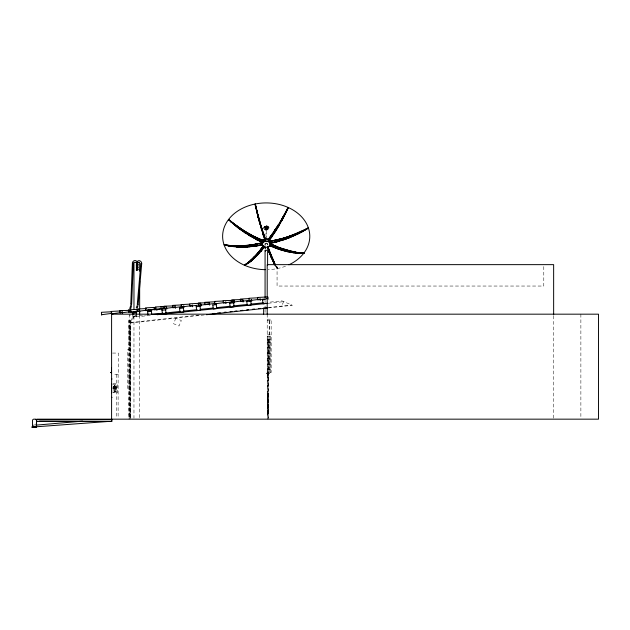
<?xml version="1.0" encoding="UTF-8"?>
<svg xmlns="http://www.w3.org/2000/svg" width="630" height="630" viewBox="0 0 630 630"><rect width="100%" height="100%" fill="white"/><g stroke="black" fill="none" stroke-linecap="round" stroke-linejoin="round"><path stroke-width="0.47" stroke-dasharray="3.15 2.36" d="M114.345 391.836C111.786 385.899 118.424 385.891 115.731 391.836M114.92 385.458L114.266 385.843L115.03 385.78M113.502 388.253L114.306 386.08L116.377 386.481L115.55 388.686L113.479 388.285L113.928 387.214M114.526 387.765C114.203 389.505 112.77 387.907 113.345 388.277M113.211 388.639L113.605 387.773M114.219 388.529C114.912 387.639 116.455 388.56 116.377 386.481M115.203 386.277C115.266 384.607 113.644 386.741 114.274 386.143M114.353 388.238C111.455 389.986 113.597 384.867 115.314 385.977C113.92 388.419 116.038 388.411 114.936 391.836M113.313 388.403L113.754 387.3M114.258 387.466L114.534 388.056M115.904 388.033L116.18 387.592M116.18 387.749L115.164 386.993L114.471 387.891M265.978 236.258L265.978 228.249L266.474 228.099L266.774 238.116M266.766 228.28L265.994 228.28M115.739 388.182C114.629 388.387 116.211 387.82 115.55 388.686M113.794 386.143L112.825 388.403M115.644 388.19L114.321 388.293L114.502 387.915M115.274 386.103L114.999 386.781M114.124 386.466C114.581 385.363 113.416 388.222 114.156 386.489M147.979 314.803L132.954 316.37L130.315 322.568L199.749 315M283.626 301.565L281.626 306.267L282.012 306.432M113.707 387.544L114.054 386.607M114.014 386.71L114.487 385.859M115.022 386.607L115.195 386.198M114.636 391.75L114.621 387.6L114.747 388.151M115.235 391.836C114.195 384.024 116.259 389.238 115.077 388.041M267.6 394.994L268.396 394.23M267.6 396.53L268.396 395.766M267.6 398.065L268.396 397.302M267.6 399.601L268.396 398.837M267.6 401.129L268.396 400.365M267.6 402.664L268.396 401.901M267.6 404.184L268.396 403.42M267.6 405.72L268.396 404.956M267.6 407.256L268.396 406.492M267.6 408.791L268.396 408.019M267.6 410.319L268.396 409.555M267.6 411.855L268.396 411.091M267.6 413.39L268.396 412.626M267.6 414.918L268.396 414.154M114.321 387.316L114.936 387.017M114.526 388.198L115.369 388.19M276.224 266.38L275.79 266.041A75.639 12.687 78.5 0 0 277.428 268.719L277.019 267.372M276.247 266.474L276.184 265.931L277.263 267.829L275.83 266.112L277.806 268.64M268.207 307.542L291.682 304.983M204.191 314.961L131.237 322.962L133.71 317.126L133.465 314.756M268.396 307.928L292.407 305.298L281.957 300.856L268.144 302.298M132.954 316.37L136.678 315.984M150.286 315.417L133.032 317.197L132.788 314.827M268.23 303.258L283.831 301.652M33.894 424.99L35.855 424.841M115.243 388.214L114.81 388.198M268.372 398.459L267.6 398.459L268.396 398.436M266.12 226.17L266.734 226.17M264.695 226.556L265.931 226.556M266.12 226.658L266.734 226.658M264.695 227.273L265.931 227.273M129.52 315.465L130.363 315.465M267.207 319.19L271.168 319.19L271.168 372.519L267.207 372.519M267.207 320.757L271.168 320.757M128.866 321.3L130.371 321.3M128.866 325.009L130.371 325.009M128.866 326.198L130.371 326.198M129.221 328.435L130.008 328.435L130.008 419.163M128.866 329.899L130.371 329.899M128.866 331.089L130.371 331.089M128.866 334.79L130.371 334.79M267.207 334.869L271.168 334.869M128.866 335.979L130.371 335.979M267.207 336.444L271.168 336.444M267.23 339.523L268.49 339.523L268.49 418.178M128.866 339.688L130.371 339.688M268.002 339.72L270.38 339.72M267.6 339.924L268.49 339.924M267.23 340.318L267.695 340.318M128.866 340.877L130.371 340.877M267.6 343.917L268.396 343.917M128.866 344.579L130.371 344.579M128.866 345.768L130.371 345.768M130.371 349.469L127.732 349.469L127.732 388.615L130.371 388.615M128.866 350.658L130.371 350.658M267.6 351.839L268.396 351.839M267.6 352.241L268.396 352.241M112.557 353.068L118.338 353.068L118.338 374.488L112.557 374.488M128.866 354.367L130.371 354.367M128.866 355.548L130.371 355.548M128.866 359.257L130.371 359.257M267.6 360.163L268.396 360.163M128.866 360.447L130.371 360.447M267.6 360.557L268.396 360.557M128.866 364.148L130.371 364.148M128.866 365.337L130.371 365.337M267.6 368.479L268.396 368.479M267.6 368.873L268.396 368.873M128.866 369.038L130.371 369.038M268.002 369.243L270.38 369.243M128.866 370.227L130.371 370.227M267.317 371.661L267.356 376.417M268.514 372.921L269.27 372.921L269.27 373.519L268.514 373.519M267.317 372.944L266.561 373.448M269.278 373.015L269.278 373.425M267.317 373.551L266.569 373.551L266.569 372.944M128.866 373.936L130.371 373.936M267.317 374.48L267.317 375.315M268.514 374.448L268.514 375.283M128.866 375.126L130.371 375.126M267.6 376.803L268.396 376.803M267.6 377.197L268.396 377.197M268.49 377.803L268.49 381.764M128.866 378.827L130.371 378.827M128.866 380.016L130.371 380.016M112.927 383.583L117.337 383.583L117.337 392.773L112.927 392.773M128.866 383.717L130.371 383.717M112.738 384.284L117.337 384.284M128.866 384.906L130.371 384.906M267.6 385.119L268.396 385.119M267.6 385.513L268.396 385.513M128.866 389.805L130.371 389.805M112.738 392.096L117.337 392.096M128.866 393.506L130.371 393.506M267.6 393.443L268.396 393.443M267.6 393.852L268.396 393.837M128.866 394.695L130.371 394.695M267.624 395.372L268.396 395.372M267.6 395.388L268.372 395.388M267.6 396.924L268.396 396.908M128.866 398.396L130.371 398.396M128.866 399.585L130.371 399.585M267.6 399.995L268.396 399.971M267.6 401.523L268.396 401.507M267.6 403.05L268.396 403.027M128.866 403.294L130.371 403.294M128.866 404.484L130.371 404.484M268.396 404.562L267.624 404.562L268.372 404.578M267.6 406.114L268.396 406.098M267.6 407.649L268.396 407.626M128.866 408.185L130.371 408.185M268.514 408.846L268.514 412.808M267.6 409.177L268.396 409.161M128.866 409.374L130.371 409.374M267.6 410.721L268.396 410.697M267.6 412.248L268.396 412.233M128.866 413.075L130.371 413.075M267.6 413.776L268.396 413.76M128.866 414.264L130.371 414.264M267.6 415.162L268.396 415.162M128.866 417.974L130.371 417.974M134.852 315.433L135.686 315.559M114.715 388.151L115.534 388.127L115.534 391.836M275.877 266.506L276.885 267.907M136.521 314.449L136.765 316.811M268.608 296.887L268.86 299.636M580.876 314.173L580.876 418.178M553.644 315.827L553.644 418.178M543.784 266.592L543.784 286.044L277.066 286.044L277.066 266.592M270.38 336.444L270.38 372.519M269.979 339.72L269.979 369.243M269.585 320.757L269.585 334.869M269.585 339.72L269.585 369.243M269.191 320.757L269.191 334.869M269.191 336.444L269.191 372.519M268.931 227.816A2.567 1.969 0 0 1 265.08 229.517A2.567 1.969 0 0 1 265.08 226.115A2.567 1.969 0 0 1 268.931 227.816L268.931 228.052M268.789 339.72L268.789 369.243M268.474 339.523L268.474 419.163M268.002 336.444L268.002 393.443M268.002 393.837L268.002 415.162M267.679 339.523L267.695 419.163M267.466 228.052A1.102 0.843 0 0 1 265.813 228.777A1.102 0.843 0 0 1 265.813 227.32A1.102 0.843 0 0 1 267.466 228.052L267.466 228.28A1.102 0.843 0 0 1 265.813 229.013A1.102 0.843 0 0 1 265.813 227.548A1.102 0.843 0 0 1 267.466 228.28M267.38 226.666A1.016 0.78 0 0 1 265.852 227.343A1.016 0.78 0 0 1 265.852 225.989A1.016 0.78 0 0 1 267.38 226.666L267.38 227.816A1.016 0.78 0 0 1 265.852 228.493A1.016 0.78 0 0 1 265.852 227.139A1.016 0.78 0 0 1 267.38 227.816M267.207 314.173L267.23 419.163M266.364 226.666L266.364 227.816M265.34 226.666L265.34 227.816M265.072 300.431L265.072 308.235M265.072 309.204L265.072 313.11M139.663 315.284L139.663 418.178M133.962 316.268L133.962 418.178M130.371 418.178L130.371 320.111L128.866 320.111L128.929 419.163M130.245 320.111L130.245 419.163M130.119 320.111L130.056 418.178M129.221 314.173L129.221 419.163M129.055 320.111L129.055 418.178M118.117 374.488L118.117 418.186M116.692 374.488L116.692 418.186M285.484 266.238A43.58 33.382 0 0 1 268.089 269.656M277.428 268.719A71.97 12.072 78.5 0 1 275.861 266.553M175.872 318.237L173.549 323.702L179.022 326.025L181.345 320.56L175.872 318.237M266.734 225.713L266.12 225.713L266.12 227.123L266.734 227.123L266.734 225.713M265.931 226.32L264.695 226.32L264.695 227.501L265.931 227.501L265.931 226.32M116.093 386.647L114.258 386.725L116.093 386.647M116.022 391.75L114.148 391.836L116.022 391.75M264.545 229.438A2.567 1.969 0 0 0 268.845 228.556A2.567 1.969 0 0 0 265.695 226.154A2.567 1.969 0 0 0 264.545 229.438M265.435 229.281A1.851 1.417 0 0 0 268.215 228.052A1.851 1.417 0 0 0 265.435 226.816A1.851 1.417 0 0 0 265.435 229.281"/><path stroke-width="0.94" d="M36.564 421.88L36.17 425.408M255.811 246.125L262.552 244.975L262.387 242.778L255.843 244.141L255.811 246.125C245.393 247.377 234.147 247.771 224.209 244.826A75.639 46.927 -19.2 0 0 262.458 242.707L259.261 243.794M262.458 242.707L262.45 244.684A71.97 44.651 -19.2 0 1 224.209 244.826M262.805 242.652L263.009 240.424A75.639 42.155 37.1 0 1 228.729 219.516L239.203 228.714L250.772 236.439L262.805 242.652L263.009 240.424M251.299 235.313L256.93 237.801L256.827 239.731L262.734 242.574L262.938 240.447L257.079 237.872M265.12 241.156L258.087 217.507L255.292 204.096A75.639 12.687 78.5 0 0 265.506 239.109L265.12 241.156L265.104 239.18L263.655 235.006M284.933 213.775L288.343 207.616A71.97 23.034 -66 0 1 268.49 241.503L268.191 239.376L269.861 237.179M268.49 241.503L268.53 239.534A75.639 24.208 -66 0 0 288.343 207.616M270.207 243.416L270.113 241.156L276.735 239.896L270.191 241.188L270.207 243.416A71.97 44.651 -19.2 0 0 308.511 227.997L289.855 236.093L290.257 237.329L296.368 234.305L296.029 233.738L286.603 237.187M265.096 241.046L263.694 233.982L261.694 229.084M36.17 419.659L35.855 419.163L33.894 419.163A1.386 1.386 0 0 0 32.508 420.549L32.508 427.085L36.564 426.935M36.564 419.659L36.879 419.163L598.5 419.163L598.5 314.173L111.597 314.173L111.597 419.163M261.103 249.346L257.276 254.827L260.647 251L260.749 249.259L263.584 245.495M250.772 260.237L250.519 261.174L247.432 263.419L250.89 261.371L257.568 255.087L261.025 251.157L261.056 249.409L262.812 247.118M261.025 251.157L264.521 246.747L264.135 246.598L261.072 251.055L260.749 249.259M256.757 239.754L256.804 238.045M256.827 239.731L256.867 238.132M255.741 246.086L255.678 244.164L249.622 245.062L249.133 246.834M130.78 304.164L132.418 262.71C132.804 260.859 135.277 259.733 136.678 261.237M131.654 304.211L133.292 262.986M137.277 304.455L140.844 263.411M138.151 304.566L141.742 263.285C141.616 261.135 138.765 259.647 137.253 261.481M261.513 229.887L260.237 222.933L258.591 217.098L258.111 217.555L258.552 216.956L256.528 210.814M250.937 261.269L253.803 258.324L254.04 257.032L257.875 253.331M253.803 258.324L253.961 257.119L245.771 264.71M254.181 258.497L254.355 257.166L259.395 251.48M130.701 305.448L129.764 308.613M131.568 305.597L130.709 308.731M261.899 229.808L262.033 228.879L259.891 223.146M263.293 235.651L262.072 229.005M254.221 258.402L257.197 254.914L257.45 253.276M257.276 254.827L257.536 253.181L261.017 249.511M257.568 255.087L257.843 253.315M265.072 248.149L265.072 248.149A1.268 0.961 0.1 0 0 265.443 248.826M267.427 248.63A1.268 0.961 0.1 0 0 267.553 248.393L267.6 248.149A1.268 0.961 0.1 0 0 265.112 247.897M251.016 260.434L247.724 263.663L250.866 261.332L252.654 258.883M250.89 261.371L250.701 260.316M138.033 305.495L137.364 307.716M258.087 217.507L258.552 216.956M137.088 305.676L136.23 307.983M265.072 297.502L265.072 250.693L266.01 250.126L267.6 250.693L267.6 265.325M242.424 246.739C228.013 244.865 242.7 249.834 242.723 245.676L236.565 245.826C237.352 246.952 233.108 245.432 230.281 245.566L230.21 246.18M242.873 245.668L249.567 245.377L242.873 245.668L242.526 247.031L242.92 245.913M256.449 210.814L256.875 210.593L255.449 206.467M258.072 217.405L256.914 210.735M245.322 231.517L244.857 232.659L239.298 228.721L239.802 227.958L245.322 231.517L244.905 232.746M245.456 231.596L244.983 232.746L245.456 231.596L251.362 234.982L250.858 236.431L251.496 235.053M248.976 246.487C234.037 245.527 249.441 249.937 249.464 245.086M249.622 245.062L249.228 246.771L255.638 245.787M250.772 236.439L251.362 234.982M36.564 425.1L82.569 421.147M287.997 207.459L278.499 225.698L268.144 241.345M285.343 213.791L284.918 213.475L285.343 213.791L286.949 209.593M236.226 246.881L236.565 245.826M287.288 209.743L285.264 213.625M282.169 219.886L285.185 213.759L282.169 219.886L281.657 219.334L284.902 213.452M230.076 246.157L230.139 245.558L226.233 245.149L230.076 246.157L230.139 245.558M230.115 246.22L230.336 245.802M278.531 225.587L281.925 219.61L278.381 224.8L278.799 225.871L275.475 231.32L274.885 230.194L275.475 231.32M283.303 216.373L280.035 222.036M281.925 219.61L278.72 224.949L278.877 225.745M239.668 227.863L239.203 228.714L233.817 224.39L234.171 223.91L239.668 227.863L239.164 228.627L234.014 224.13M278.373 224.76L269.861 237.226M278.799 225.871L278.302 224.918L274.995 230.037M278.649 225.075L275.231 230.352M274.837 230.218L275.05 231.297L271.68 236.392L275.397 231.446L274.806 230.312M275.145 230.47L272.01 234.959L271.94 236.659L268.183 241.243M233.73 224.375L234.045 223.815L230.344 221.319L233.698 224.288L234.045 223.815M262.812 247.165L263.931 245.645M233.817 224.39L234.171 223.91M250.724 236.352L245.18 232.486M256.693 239.66L251.055 236.171M262.938 240.447L253.921 236.636M269.931 245.416L275.838 247.834M275.641 248.094L275.806 246.196L269.868 243.471M275.948 246.251L281.185 248.59L281.61 250.102L275.775 248.141L275.806 246.196M281.185 248.59L281.61 250.102M278.751 247.322L287.43 250.252L287.776 251.449L281.752 250.141L281.516 248.377M281.752 250.141L293.486 252.488L303.991 253.307A71.97 40.115 37.1 0 1 269.664 245.708L287.776 251.449M287.493 251.638L287.43 250.252M287.627 251.669L287.564 250.291L287.627 251.669L293.399 252.417L287.823 251.401M293.194 252.677L293.092 251.638L281.704 248.401M298.691 253.221L298.738 252.606L298.691 253.221L293.328 252.693L293.029 251.929L301.573 252.921M293.328 252.693L293.289 251.685M298.809 253.221L302.368 252.976L298.809 253.221L298.864 252.622M268.53 239.534L271.585 234.911L271.94 236.659M261.072 251.055L264.482 246.747M252.646 258.946L254.04 257.032M249.393 261.867L244.377 265.206A75.639 24.208 -66 0 0 263.616 245.416M246.228 264.395L247.787 263.23L245.424 264.553M308.409 227.706C296.714 235.116 283.657 240.306 270.105 243.125M302.368 230.848L302.731 231.383L306.385 228.855M244.723 265.356L247.362 263.458M306.487 229.147L302.471 230.856L302.731 231.383M302.495 231.171L296.612 234.533L302.597 231.462L302.329 230.919L296.281 233.966L302.597 231.462M296.47 234.604L296.132 234.029L289.855 236.093M283.697 239.746L290.107 237.384L289.705 236.148L283.114 238.242L283.697 239.746L290.107 237.384M283.335 238.187L286.595 237.14M276.932 241.463L283.445 239.502M280.035 239.085L283.319 238.14M280.035 239.038L273.42 240.55M276.877 241.794L270.183 243.054L276.877 241.794L276.822 239.817M260.237 222.933L260.19 223.839M259.765 223.776L258.497 217.476M262.033 228.879L261.938 229.942M263.694 233.982L263.718 235.699M265.104 239.18L265.506 239.109L263.356 234.187L259.859 222.973L255.701 207.435M268.939 250.157A75.639 12.687 78.5 0 1 268.057 247.653L269.364 250.252M269.333 251.787L267.482 247.834A71.97 12.072 78.5 0 0 275.05 265.238M268.947 250.212L268.986 251.976L274.601 263.686L274.499 262.655M271.113 256.252L268.986 251.976M270.774 256.426L272.869 260.206L270.774 256.426L270.987 254.559L271.136 256.363M269.262 251.086L274.578 263.584M275.003 264.561L272.451 259.135L272.53 260.363L272.814 258.954M274.491 262.678L274.231 263.734L275.034 265.096M274.144 262.844L275.389 264.49M259.253 243.739L249.724 245.361M262.379 244.645L255.89 246.062L255.835 244.141M252.646 244.92L239.62 246.102L224.311 245.117M101.627 314.716L111.715 313.393M122.464 312.393L111.463 313.834L111.242 311.425L122.322 310.842M131.048 311.598L120.054 313.039L119.826 310.637L130.93 310.314M139.639 310.81L128.638 312.252L128.418 309.842L138.569 309.306M137.222 311.456L155.893 308.944M166.643 307.944L145.806 310.661L145.585 308.259M175.234 307.149L164.233 308.59L164.013 306.188L175.116 305.865M183.818 306.361L172.817 307.802L172.596 305.392L181.826 304.912M181.401 307.007L192.402 305.566M200.986 304.77L189.984 306.211L189.764 303.81L200.844 303.227M230.627 300.88L232.462 300.644M209.57 303.983L198.576 305.424L198.355 303.014L209.451 302.699M215.066 303.4L204.978 304.723L204.758 302.313L214.917 301.778M214.822 303.841L225.823 302.4M234.407 301.605L223.406 303.046L223.185 300.644L234.289 300.321M242.991 300.809L231.99 302.25L231.769 299.849L242.873 299.526M251.575 300.022L240.573 301.463L240.353 299.053L249.59 298.573M249.165 300.668L260.159 299.226M267.829 298.557L257.749 299.872L257.528 297.47L267.679 296.935M212.468 313.614L214.42 313.401M217.358 313.086L220.287 312.764M224.201 312.338L226.154 312.126M230.068 311.7L232.029 311.488M234.959 311.165L236.911 310.952M240.825 310.527L242.786 310.314M246.692 309.889L248.653 309.676M252.559 309.251L254.52 309.031M258.426 308.606L260.387 308.393M263.316 308.078L266.254 307.755M206.451 314.716L267.419 308.031M147.656 311.716L151.436 311.322M162.012 310.236L165.659 309.858M179.574 308.424L183.48 308.015M196.237 306.708L200.064 306.306M212.845 304.991L216.287 304.629M229.722 303.25L233.659 302.841M246.802 301.486L250.803 301.069M262.56 299.864L265.198 299.589M151.452 314.441L163.138 313.228M165.091 313.023L180.668 311.401M183.59 311.094L197.229 309.676M200.151 309.377L213.161 308.023M216.602 307.661L230.336 306.227M233.265 305.928L247.118 304.487M250.795 304.101L263.45 302.786M267.364 303.345L262.97 303.802L262.545 299.691M135.34 312.141L132.544 312.433L132.788 314.827M132.631 313.252L136.356 312.866M157.106 314.716L267.711 303.314M35.752 426.825L32.508 427.085L36.564 426.849M36.564 426.762L107.777 421.509M258.174 297.777L248.937 298.266L249.196 301.014M222.91 300.998L214.602 301.431L214.854 304.18M189.488 304.164L181.18 304.605L181.432 307.353M166.501 306.4L155.421 306.983L155.649 309.385M156.019 307.369L145.585 307.857L145.806 310.267M160.634 307.125L164.328 306.928M146.231 308.566L137.001 309.046L137.253 311.803M111.565 311.779L101.406 312.307L101.658 315.063M136.245 262.97L138.041 262.97M136.804 263.592L137.474 263.592M136.245 264.222L138.041 264.222M136.245 265.514L138.041 265.514M136.804 266.136L137.474 266.136M136.245 266.766L138.041 266.766M136.245 268.049L138.041 268.049M136.804 268.671L137.474 268.671M136.245 269.301L138.041 269.301M111.597 372.511L110.573 372.432L111.597 372.669M110.573 372.59L111.597 372.59M111.597 378.984L112.053 378.984M111.597 383.583L111.597 392.773M111.597 397.373L112.053 397.373M36.17 419.753L111.746 419.753M36.564 421.509L111.746 421.509L111.746 419.163L111.746 421.509L39.493 421.155M31.5 427.085L36.564 427.085L36.564 419.478M130.906 304.18L131.434 304.188M301.542 252.866L304.188 253.047M302.172 253.244L298.667 252.89M227.225 245.558L230.241 245.85M230.107 245.881L236.077 246.527M136.489 263.694L137.332 263.797M298.533 252.866L293.092 251.945M137.435 304.447L137.954 304.542M296.076 252.15L290.422 250.984M226.233 245.149L229.974 245.865M292.895 251.898L287.367 250.551M287.233 250.512L281.319 248.645M278.759 247.369L272.829 244.857M259.843 239.431L262.812 240.684M275.601 246.456L269.742 243.818M284.847 213.609L285.272 213.932M281.996 219.484L282.098 220.02M272.01 234.959L271.64 236.502M257.024 239.471L262.93 242.314M256.764 238.077L250.976 235.092M250.968 235.14L245.141 231.738M265.443 251.11L265.072 250.693M245.125 231.777L230.344 221.319M236.628 226.083L239.424 228.044M228.532 219.775L231.171 221.941M230.541 221.059L233.895 224.028M296.076 233.667L296.612 234.533M275.428 265.08L272.53 260.363M274.546 262.805L271.963 256.938M298.777 252.559L298.974 253.016M271.089 254.764L271.963 257.001M283.02 238.219L283.539 239.526M283.547 239.794C284.327 237.14 274.948 239.4 277.035 241.755M293.139 251.591L293.486 252.488M271.089 254.819L269.325 250.078M267.545 246.944L269.349 251.898L268.435 247.574M270.113 241.156L270.215 241.448A75.639 46.927 -19.2 0 0 308.511 227.997M289.768 236.077L290.091 237.108M281.429 248.299L281.893 249.921M257.316 213.846L258.15 216.964M254.914 204.175L255.685 207.451M255.835 206.388L256.827 210.735M278.302 224.918L278.452 225.721M250.787 300.919L251.213 305.007L247.212 305.424L246.787 301.329M233.643 302.699L234.069 306.779L230.131 307.188L229.627 302.321M216.192 303.723L216.696 308.566L213.255 308.928L212.83 304.873M200.049 306.204L200.474 310.236L196.647 310.637L196.143 305.818M165.564 308.999L166.068 313.787L162.422 314.165L161.918 309.385M151.767 314.464L151.35 310.488L147.57 310.881L147.987 314.858M136.277 312.047L136.521 314.449M133.308 313.181L133.465 314.756M260.111 298.667L260.277 300.431M251.527 299.455L251.685 301.219M242.936 300.25L243.101 302.014M234.352 301.045L234.518 302.809M225.768 301.833L225.934 303.597M215.98 303.282L216.09 304.479M209.522 303.416L209.688 305.18M200.939 304.211L201.096 305.975M192.347 305.007L192.512 306.771M183.763 305.794L183.928 307.558M175.179 306.589L175.345 308.353M166.596 307.385L166.753 309.149M165.501 309.629L165.391 308.432L154.397 309.873L154.169 307.464M156.807 308.826L156.917 310.425M148.168 309.448L148.334 311.22M139.584 310.243L139.75 312.007M131.001 311.039L131.166 312.803M122.417 311.826L122.574 313.598M112.628 313.275L112.738 314.48M272.412 259.04L272.491 260.277M275.877 246.173L275.909 247.913M553.644 314.842L553.644 264.647L267.207 264.647L267.207 314.197M263.639 308.55L263.639 314.197M139.663 271.191L139.663 262.371L133.962 262.371L133.962 309.409M139.663 280.988L139.663 309.409M139.663 311.362L139.663 314.307M137.97 262.348L136.348 262.348M111.471 367.755L111.471 372.511M36.816 419.359L36.816 419.753M36.17 419.478L36.17 419.942M32.508 426.494A1.528 1.528 0 0 1 33.201 425.234M265.261 269.679A43.58 33.382 0 0 1 225.351 224.682A43.58 33.382 0 0 1 293.926 210.546A43.58 33.382 0 0 1 288.879 264.813M262.387 241.81A3.961 3.008 0.1 0 1 267.364 238.904A3.961 3.008 0.1 0 1 269.774 243.322M262.521 242.849A3.961 3.008 0.1 0 1 266.86 239.085A3.961 3.008 0.1 0 1 269.774 243.574M265.325 246.936A3.961 3.008 0.1 0 1 263.104 242.306A3.961 3.008 0.1 0 1 269.585 242.306A3.961 3.008 0.1 0 1 267.372 246.936M265.325 247.196A3.961 3.008 0.1 0 1 263.104 242.558A3.961 3.008 0.1 0 1 269.585 242.566A3.961 3.008 0.1 0 1 267.372 247.196M265.45 244.968A1.268 0.961 0.1 0 1 265.38 243.668A1.268 0.961 0.1 0 1 267.073 243.503A1.268 0.961 0.1 0 1 267.443 244.771M265.498 241.077A71.97 12.072 78.5 0 1 255.292 204.096M263.001 242.393A71.97 40.115 37.1 0 1 228.729 219.516M264.175 246.598A71.97 23.034 -66 0 1 244.377 265.206M274.995 264.498A75.639 12.687 78.5 0 1 269.231 250.968M303.991 253.307A75.639 42.155 37.1 0 1 269.671 243.731M183.385 307.149L179.487 307.55L179.983 312.354L183.889 311.952L183.385 307.149M137.97 264.75L136.348 265.096L137.97 264.75M137.97 267.277L136.348 267.624L137.97 267.277M137.97 269.813L136.348 270.16L137.97 269.813"/></g></svg>
